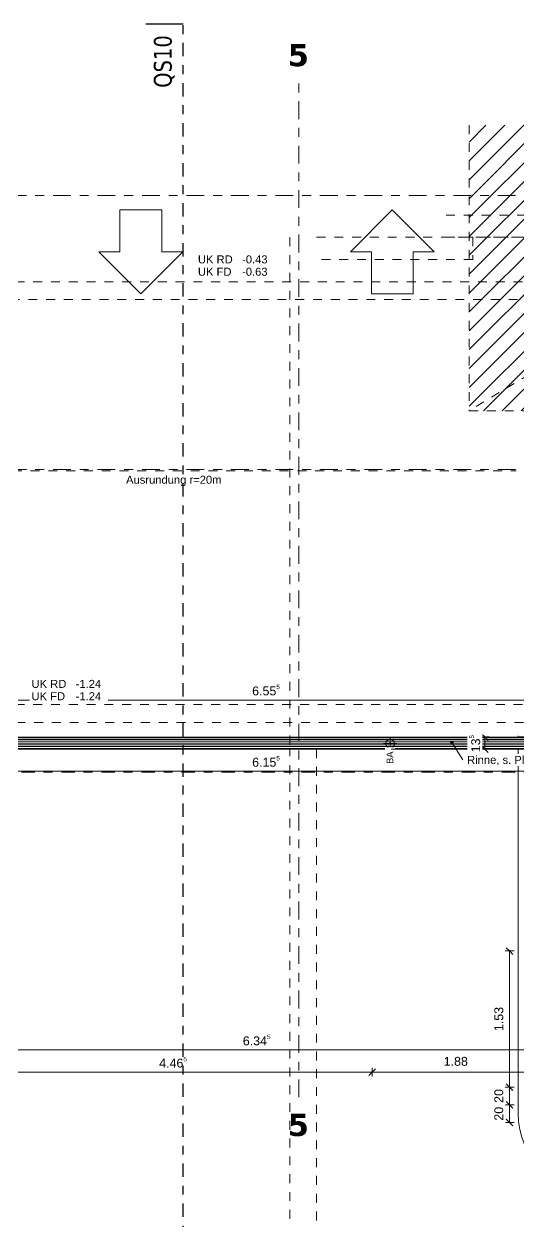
# Model space of a CAD drawing. Header units: metres. Extents: x -35.6 to 33, y -21.5 to 5.9.
# Drawn here: x -18.99 to -13.43, y -7.66 to 5.8 of the extents above; entities that cross this region are included whole.
import ezdxf

# ---------------------------------------------------------------- set-up
doc = ezdxf.new("R2010")
doc.units = ezdxf.units.M
for name, pattern in [('_Rasterlinie_', [0.375, 0.2, -0.05, 0.075, -0.05]), ('_Schnittlinie_', [0.3, 0.15, -0.05, 0.05, -0.05]), ('_Verdeckte Linien_', [0.15, 0.1, -0.05]), ('Strichpunkt - Fein', [0.2, 0.1, -0.05, 0, -0.05]), ('Strichpunkt - Mittel', [0.35, 0.15, -0.1, 0, -0.1]), ('Strichpunkt - Weit', [0.5, 0.2, -0.15, 0, -0.15])]:
    doc.linetypes.add(name, pattern=pattern)
for name, color, linetype, lineweight in [('A-____-____-DIMS', 7, 'Continuous', 5), ('A-____-____-DIMS-50', 7, 'Continuous', 5), ('A-____-NOTE-TEXT', 7, 'Continuous', 9), ('A-DETL-____-HDLN', 7, '_Verdeckte Linien_', 9), ('A-DETL-____-THIN', 7, 'Continuous', 9), ('A-DETL-GENF-HDLN', 7, '_Verdeckte Linien_', 9), ('A-DETL-GENF-OTLN', 7, 'Continuous', 9), ('A-FLOR-____-OTLN', 7, 'Continuous', 9), ('A-FLOR-____-OVHD', 7, 'Strichpunkt - Fein', 9), ('M-EQPM-____-OTLN', 7, 'Continuous', 9), ('S-GRID-____-OTLN', 7, 'Continuous', 5), ('Text', 7, 'Continuous', 5)]:
    doc.layers.add(name, color=color, linetype=linetype, lineweight=lineweight)
for name, color, linetype, lineweight, true_color in [('A-____-MATC-OTLN', 7, 'Strichpunkt - Mittel', 40, 0x0080ff), ('G-____-____-SYMB', 7, 'Strichpunkt - Weit', 5, 0x008080), ('S-GRID-____-IDEN', 7, 'Continuous', 9, 0x5555aa)]:
    doc.layers.add(name, color=color, linetype=linetype, lineweight=lineweight, true_color=true_color)
doc.styles.add('Arial', font='arial.ttf', dxfattribs={"height": 0.1})
doc.styles.add('Arial_1', font='arial.ttf', dxfattribs={"height": 0.075})
doc.styles.add('Arial_3', font='arial.ttf', dxfattribs={"height": 0.09})
doc.styles.add('Verdana', font='verdana.ttf', dxfattribs={"width": 0.8, "height": 0.2})
doc.styles.add('Verdana_B', font='verdana.ttf', dxfattribs={"height": 0.25})
doc.dimstyles.new('Arial_2_00mm_fein_1', dxfattribs={"dimscale": 0.3048, "dimtxt": 0.102026, "dimasz": 0.246063, "dimexe": 0.164042, "dimexo": 0.0625, "dimgap": 0.123031, "dimtad": 1, "dimrnd": 0.005, "dimzin": 0, "dimdsep": 46, "dimtxsty": 'Arial', "dimblk1": 'OBLIQUE', "dimblk2": 'OBLIQUE', "dimsah": 1, "dimcen": 0.09, "dimazin": 0, "dimtfac": 1, "dimtdec": 4, "dimtix": 1, "dimtmove": 0, "dimatfit": 3, "dimfxl": 0.164042, "dimfxlon": 1, "dimtvp": 1, "dimtfill": 1, "dimtolj": 1, "dimtzin": 0, "dimarcsym": 2})
doc.dimstyles.new('SUB_Rohbau_fein', dxfattribs={"dimscale": 0.3048, "dimtxt": 0.102026, "dimasz": 0.246063, "dimexe": 0.164042, "dimexo": 0.0625, "dimgap": 0.123031, "dimtad": 1, "dimdec": 1, "dimlfac": 100, "dimrnd": 0.5, "dimdsep": 46, "dimtxsty": 'Arial', "dimblk1": 'OBLIQUE', "dimblk2": 'OBLIQUE', "dimsah": 1, "dimcen": 0.09, "dimazin": 0, "dimtfac": 1, "dimtdec": 4, "dimtix": 1, "dimtmove": 0, "dimatfit": 3, "dimfxl": 0.164042, "dimfxlon": 1, "dimtvp": 1, "dimtfill": 1, "dimtolj": 1, "dimtzin": 0, "dimarcsym": 2})
doc.dimstyles.new('SUB_Rohbau_fein_1', dxfattribs={"dimscale": 0.3048, "dimtxt": 0.102026, "dimasz": 0.246063, "dimexe": 0.164042, "dimexo": 0.0625, "dimgap": 0.123031, "dimtad": 1, "dimrnd": 0.005, "dimzin": 0, "dimdsep": 46, "dimtxsty": 'Arial', "dimblk1": 'OBLIQUE', "dimblk2": 'OBLIQUE', "dimsah": 1, "dimcen": 0.09, "dimazin": 0, "dimtfac": 1, "dimtdec": 4, "dimtix": 1, "dimtmove": 0, "dimatfit": 3, "dimfxl": 0.164042, "dimfxlon": 1, "dimtvp": 1, "dimtfill": 1, "dimtolj": 1, "dimtzin": 0, "dimarcsym": 2})

# ---------------------------------------------------------------- blocks, each defined once
blk = doc.blocks.new('DE_Fahrtrichtung - DE_Fahrtrichtung-40331248--01_UG_OK_FFB_AF_ru')
at = {"layer": 'A-DETL-GENF-OTLN'}
for p, q in [((1.325, -0.9425), (0.85375, -1.41375)), ((1.325, -1.178125), (1.325, -0.9425)), ((1.79625, -1.178125), (1.325, -1.178125)), ((1.79625, -1.649375), (1.79625, -1.178125)), ((0.85375, -1.41375), (1.325, -1.885)), ((1.325, -1.885), (1.325, -1.649375)), ((1.325, -1.649375), (1.79625, -1.649375)), ((1.79625, -4.24125), (1.325, -3.77)), ((1.325, -3.77), (1.325, -4.005625)), ((1.325, -4.005625), (0.85375, -4.005625)), ((0.85375, -4.005625), (0.85375, -4.476875)), ((1.325, -4.7125), (1.79625, -4.24125)), ((0.85375, -4.476875), (1.325, -4.476875)), ((1.325, -4.476875), (1.325, -4.7125))]:
    blk.add_line(p, q, dxfattribs=at)
blk = doc.blocks.new('DE_Linie_mit_Text - Strichliert-43508621--01_UG_OK_FFB_AF_ru')
at = {"layer": 'A-DETL-GENF-HDLN'}
blk.add_line((6.194, 0), (0, 0), dxfattribs=at)
blk = doc.blocks.new('DIMBLOCK37--01_UG_OK_FFB_AF_ru')
at = {"layer": 'A-____-____-DIMS-50'}
for p, q in [((-19.538, -1.801), (-19.576, -1.839)), ((-19.538, -1.801), (-19.538, -1.751)), ((-19.538, -1.801), (-19.501, -1.764)), ((-19.538, -1.801), (-12.983, -1.801)), ((-19.538, -1.801), (-19.538, -1.851)), ((-12.983, -1.801), (-13.021, -1.839)), ((-12.983, -1.801), (-12.983, -1.751)), ((-12.983, -1.801), (-12.946, -1.764)), ((-12.983, -1.801), (-12.983, -1.851))]:
    blk.add_line(p, q, dxfattribs=at)
at = {"layer": 'A-____-____-DIMS-50', "color": 0, "insert": (-16.422, -1.629), "char_height": 0.1, "width": 0.38809, "attachment_point": 1, "line_spacing_factor": 0.941778, "style": 'Arial', "bg_fill": 3, "box_fill_scale": 1.25, "bg_fill_color": 256, "bg_fill_true_color": 13158600, "bg_fill_transparency": 0}
blk.add_mtext('6.55\\A2\\H0.5x;\\S5^  ;\\H2x;', dxfattribs=at)
blk = doc.blocks.new('_Oblique')
at = {"color": 0, "linetype": 'ByBlock', "lineweight": -2}
blk.add_line((-0.5, -0.5), (0.5, 0.5), dxfattribs=at)
blk = doc.blocks.new('DIMBLOCK110--01_UG_OK_FFB_AF_ru')
at = {"layer": 'A-____-____-DIMS-50'}
for p, q in [((-19.338, -2.603), (-19.338, -2.553)), ((-13.183, -2.603), (-13.183, -2.553)), ((-19.338, -2.603), (-19.376, -2.641)), ((-19.338, -2.603), (-19.301, -2.566)), ((-19.338, -2.603), (-13.183, -2.603)), ((-19.338, -2.603), (-19.338, -2.653)), ((-13.183, -2.603), (-13.221, -2.641)), ((-13.183, -2.603), (-13.146, -2.566)), ((-13.183, -2.603), (-13.183, -2.653))]:
    blk.add_line(p, q, dxfattribs=at)
at = {"layer": 'A-____-____-DIMS-50', "color": 0, "insert": (-16.422, -2.431), "char_height": 0.1, "width": 0.38809, "attachment_point": 1, "line_spacing_factor": 0.941778, "style": 'Arial', "bg_fill": 3, "box_fill_scale": 1.25, "bg_fill_color": 256, "bg_fill_true_color": 13158600, "bg_fill_transparency": 0}
blk.add_mtext('6.15\\A2\\H0.5x;\\S5^  ;\\H2x;', dxfattribs=at)
blk = doc.blocks.new('DIMBLOCK159--01_UG_OK_FFB_AF_ru')
at = {"layer": 'A-____-____-DIMS-50'}
for p, q in [((-19.538, -5.736), (-19.576, -5.773)), ((-19.538, -5.736), (-19.538, -5.686)), ((-19.538, -5.736), (-19.501, -5.698)), ((-19.538, -5.736), (-13.193, -5.736)), ((-19.538, -5.736), (-19.538, -5.786)), ((-13.193, -5.736), (-13.231, -5.773)), ((-13.193, -5.736), (-13.193, -5.686)), ((-13.193, -5.736), (-13.156, -5.698)), ((-13.193, -5.736), (-13.193, -5.786))]:
    blk.add_line(p, q, dxfattribs=at)
at = {"layer": 'A-____-____-DIMS-50', "color": 0, "insert": (-16.527, -5.564), "char_height": 0.1, "width": 0.38809, "attachment_point": 1, "line_spacing_factor": 0.941778, "style": 'Arial', "bg_fill": 3, "box_fill_scale": 1.25, "bg_fill_color": 256, "bg_fill_true_color": 13158600, "bg_fill_transparency": 0}
blk.add_mtext('6.34\\A2\\H0.5x;\\S5^  ;\\H2x;', dxfattribs=at)
blk = doc.blocks.new('DIMBLOCK179--01_UG_OK_FFB_AF_ru')
at = {"layer": 'A-____-____-DIMS-50'}
for p, q in [((-19.538, -5.986), (-19.576, -6.023)), ((-19.538, -5.986), (-19.538, -5.936)), ((-19.538, -5.986), (-19.501, -5.948)), ((-19.538, -5.986), (-15.073, -5.986)), ((-19.538, -5.986), (-19.538, -6.036)), ((-15.073, -5.986), (-15.111, -6.023)), ((-15.073, -5.986), (-15.073, -5.936)), ((-15.073, -5.986), (-15.036, -5.948)), ((-15.073, -5.986), (-15.073, -6.036))]:
    blk.add_line(p, q, dxfattribs=at)
at = {"layer": 'A-____-____-DIMS-50', "color": 0, "insert": (-17.467, -5.814), "char_height": 0.1, "width": 0.38809, "attachment_point": 1, "line_spacing_factor": 0.941778, "style": 'Arial', "bg_fill": 3, "box_fill_scale": 1.25, "bg_fill_color": 256, "bg_fill_true_color": 13158600, "bg_fill_transparency": 0}
blk.add_mtext('4.46\\A2\\H0.5x;\\S5^  ;\\H2x;', dxfattribs=at)
blk = doc.blocks.new('DIMBLOCK180--01_UG_OK_FFB_AF_ru')
at = {"layer": 'A-____-____-DIMS-50'}
for p, q in [((-15.073, -5.986), (-15.111, -6.023)), ((-15.073, -5.986), (-15.073, -5.936)), ((-15.073, -5.986), (-15.036, -5.948)), ((-15.073, -5.986), (-13.193, -5.986)), ((-15.073, -5.986), (-15.073, -6.036)), ((-13.193, -5.986), (-13.231, -6.023)), ((-13.193, -5.986), (-13.193, -5.936)), ((-13.193, -5.986), (-13.156, -5.948)), ((-13.193, -5.986), (-13.193, -6.036))]:
    blk.add_line(p, q, dxfattribs=at)
at = {"layer": 'A-____-____-DIMS-50', "color": 0, "insert": (-14.269, -5.814), "char_height": 0.1, "width": 0.32565, "attachment_point": 1, "line_spacing_factor": 0.941778, "style": 'Arial', "bg_fill": 3, "box_fill_scale": 1.25, "bg_fill_color": 256, "bg_fill_true_color": 13158600, "bg_fill_transparency": 0}
blk.add_mtext('1.88', dxfattribs=at)
blk = doc.blocks.new('Schnitt - Name _Anfang-23756349--01_UG_OK_FFB_AF_ru')
at = {"layer": 'G-____-____-SYMB', "color": 1, "linetype": 'Continuous', "lineweight": 30, "true_color": 0xff0000}
blk.add_line((0, 0.00843), (0, 0), dxfattribs=at)
blk = doc.blocks.new('DIMBLOCK354--01_UG_OK_FFB_AF_ru')
at = {"layer": 'A-____-____-DIMS-50'}
for p, q in [((-13.528, -6.353), (-13.566, -6.316)), ((-13.528, -6.353), (-13.578, -6.353)), ((-13.528, -6.553), (-13.528, -6.353)), ((-13.528, -6.353), (-13.491, -6.391)), ((-13.528, -6.353), (-13.478, -6.353)), ((-13.528, -6.553), (-13.578, -6.553)), ((-13.528, -6.553), (-13.566, -6.516)), ((-13.528, -6.553), (-13.491, -6.591)), ((-13.528, -6.553), (-13.478, -6.553))]:
    blk.add_line(p, q, dxfattribs=at)
at = {"layer": 'A-____-____-DIMS-50', "color": 0, "insert": (-13.7, -6.531), "char_height": 0.1, "width": 0.18609, "attachment_point": 1, "rotation": 90, "line_spacing_factor": 0.941778, "style": 'Arial', "bg_fill": 3, "box_fill_scale": 1.25, "bg_fill_color": 256, "bg_fill_true_color": 13158600, "bg_fill_transparency": 0}
blk.add_mtext('20', dxfattribs=at)
blk = doc.blocks.new('DIMBLOCK355--01_UG_OK_FFB_AF_ru')
at = {"layer": 'A-____-____-DIMS-50'}
for p, q in [((-13.528, -6.153), (-13.578, -6.153)), ((-13.528, -6.153), (-13.566, -6.116)), ((-13.528, -6.353), (-13.528, -6.153)), ((-13.528, -6.153), (-13.491, -6.191)), ((-13.528, -6.153), (-13.478, -6.153)), ((-13.528, -6.353), (-13.566, -6.316)), ((-13.528, -6.353), (-13.578, -6.353)), ((-13.528, -6.353), (-13.491, -6.391)), ((-13.528, -6.353), (-13.478, -6.353))]:
    blk.add_line(p, q, dxfattribs=at)
at = {"layer": 'A-____-____-DIMS-50', "color": 0, "insert": (-13.7, -6.331), "char_height": 0.1, "width": 0.18609, "attachment_point": 1, "rotation": 90, "line_spacing_factor": 0.941778, "style": 'Arial', "bg_fill": 3, "box_fill_scale": 1.25, "bg_fill_color": 256, "bg_fill_true_color": 13158600, "bg_fill_transparency": 0}
blk.add_mtext('20', dxfattribs=at)
blk = doc.blocks.new('DIMBLOCK356--01_UG_OK_FFB_AF_ru')
at = {"layer": 'A-____-____-DIMS-50'}
for p, q in [((-13.528, -4.623), (-13.578, -4.623)), ((-13.528, -4.623), (-13.566, -4.586)), ((-13.528, -6.153), (-13.528, -4.623)), ((-13.528, -4.623), (-13.491, -4.661)), ((-13.528, -4.623), (-13.478, -4.623)), ((-13.528, -6.153), (-13.578, -6.153)), ((-13.528, -6.153), (-13.566, -6.116)), ((-13.528, -6.153), (-13.491, -6.191)), ((-13.528, -6.153), (-13.478, -6.153))]:
    blk.add_line(p, q, dxfattribs=at)
at = {"layer": 'A-____-____-DIMS-50', "color": 0, "insert": (-13.7, -5.524), "char_height": 0.1, "width": 0.32565, "attachment_point": 1, "rotation": 90, "line_spacing_factor": 0.941778, "style": 'Arial', "bg_fill": 3, "box_fill_scale": 1.25, "bg_fill_color": 256, "bg_fill_true_color": 13158600, "bg_fill_transparency": 0}
blk.add_mtext('1.53', dxfattribs=at)
blk = doc.blocks.new('DIMBLOCK432--01_UG_OK_FFB_AF_ru')
at = {"layer": 'A-____-____-DIMS-50'}
for p, q in [((-13.807, -2.217), (-13.857, -2.217)), ((-13.807, -2.217), (-13.845, -2.18)), ((-13.807, -2.353), (-13.807, -2.217)), ((-13.807, -2.217), (-13.77, -2.255)), ((-13.807, -2.217), (-13.757, -2.217)), ((-13.807, -2.353), (-13.857, -2.353)), ((-13.807, -2.353), (-13.845, -2.316)), ((-13.807, -2.353), (-13.77, -2.391)), ((-13.807, -2.353), (-13.757, -2.353))]:
    blk.add_line(p, q, dxfattribs=at)
at = {"layer": 'A-____-____-DIMS-50', "color": 0, "insert": (-13.979, -2.389), "char_height": 0.1, "width": 0.24852, "attachment_point": 1, "rotation": 90, "line_spacing_factor": 0.941778, "style": 'Arial', "bg_fill": 3, "box_fill_scale": 1.25, "bg_fill_color": 256, "bg_fill_true_color": 13158600, "bg_fill_transparency": 0}
blk.add_mtext('13\\A2\\H0.5x;\\S5^  ;\\H2x;', dxfattribs=at)

msp = doc.modelspace()

# ---------------------------------------------------------------- hatches: boundary and pattern name
at = {"layer": 'A-DETL-GENF-OTLN', "true_color": 0xff00ff}
h = msp.add_hatch(dxfattribs=at)
h.set_pattern_fill('FP_13', color=6, style=0, pattern_type=2)
h.set_pattern_definition([(45, (0, 0), (-0.106066, 0.106066), [])])
h.paths.add_polyline_path([(-13.983, 1.4516), (-2.728, 1.4516), (-2.728, 4.6615), (-9.4632, 4.6615), (-9.648, 4.6216), (-9.728, 2.8516), (-9.728, 4.6615), (-13.983, 4.6615), (-13.983, 3.0364)])
at = {"layer": 'M-EQPM-____-OTLN', "true_color": 0x787878}
h = msp.add_hatch(dxfattribs=at)
h.set_pattern_fill('FP_12', color=8, style=0, pattern_type=2)
h.set_pattern_definition([(0, (-16.261, -2.285), (0, 0.02), [])])
h.paths.add_polyline_path([(-19.338, -2.3523), (-13.183, -2.3523), (-13.183, -2.2173), (-19.338, -2.2173), (-19.338, -2.245)])
at = {"layer": 'Text'}
h = msp.add_hatch(color=256, dxfattribs=at)
edge = h.paths.add_edge_path()
edge.add_arc((-14.1764, -2.2795), 0.015, 0, 360)

# ---------------------------------------------------------------- linework, layer by layer
at = {"layer": 'A-____-NOTE-TEXT', "lineweight": 5}
for p, q in [((-14.8714, -2.2155), (-14.8714, -2.3655)), ((-14.9464, -2.2905), (-14.7964, -2.2905))]:
    msp.add_line(p, q, dxfattribs=at)
msp.add_circle((-14.8714, -2.2905), 0.05, dxfattribs=at)
at = {"layer": 'A-DETL-____-HDLN'}
for p, q in [((-13.983, 4.6615), (-13.983, 1.4516)), ((-14.243, 3.6516), (-11.358, 3.6516)), ((-15.998, 3.4016), (-15.998, -2.3534)), ((-15.698, 3.4016), (-11.608, 3.4016)), ((-14.243, 3.4016), (-11.608, 3.4016)), ((-11.608, 3.4016), (-14.243, 3.4016)), ((-13.943, 3.4016), (-13.943, 3.2216)), ((-13.943, 3.4016), (-13.943, 3.1516)), ((-13.943, 3.1516), (-15.698, 3.1516)), ((-13.983, 1.4516), (-2.728, 1.4516)), ((-19.113, 0.7766), (-13.453, 0.7766)), ((-15.998, -17.4334), (-15.998, -2.3534)), ((-15.698, -2.3534), (-15.698, -17.4334))]:
    msp.add_line(p, q, dxfattribs=at)
at = {"layer": 'A-DETL-____-THIN'}
msp.add_line((-13.433, -2.3534), (-13.433, -6.4473), dxfattribs=at)
msp.add_arc((-12.528, -6.4473), 0.905, 180, 270, dxfattribs=at)
at = {"layer": 'A-FLOR-____-OTLN'}
for p, q in [((-19.088, -2.2174), (-13.433, -2.2174)), ((-13.433, -2.2174), (-13.433, -2.2033)), ((-13.433, -2.2167), (-13.183, -2.2167)), ((-19.338, -2.3534), (-13.183, -2.3534)), ((-13.433, -2.3523), (-19.088, -2.3523)), ((-13.433, -2.3534), (-19.088, -2.3534)), ((-13.433, -2.3534), (-13.433, -2.3523))]:
    msp.add_line(p, q, dxfattribs=at)
at = {"layer": 'A-FLOR-____-OVHD'}
for p, q in [((-13.183, 2.9016), (-19.538, 2.9016)), ((-19.538, 2.7016), (-12.983, 2.7016)), ((-13.183, -1.8534), (-19.338, -1.8534)), ((11.227, -2.0534), (-26.968, -2.0534))]:
    msp.add_line(p, q, dxfattribs=at)
at = {"layer": 'M-EQPM-____-OTLN'}
msp.add_line((-19.338, -2.3523), (-13.183, -2.3523), dxfattribs=at)
at = {"layer": 'S-GRID-____-OTLN', "color": 8, "linetype": '_Rasterlinie_', "true_color": 0x808080}
for p, q in [((-15.898, -6.2685), (-15.898, 5.1611)), ((-34.6604, 3.8716), (27.9515, 3.8716)), ((-34.6604, 0.7916), (27.9515, 0.7916))]:
    msp.add_line(p, q, dxfattribs=at)
at = {"layer": 'Text'}
msp.add_circle((-14.1764, -2.2795), 0.015, dxfattribs=at)

# ---------------------------------------------------------------- block references
at = {"layer": 'A-DETL-GENF-OTLN'}
for name, p, rotation in [('DE_Linie_mit_Text - Strichliert-43508621--01_UG_OK_FFB_AF_ru', (-13.983, 1.4516), 31.21153280802236), ('DE_Fahrtrichtung - DE_Fahrtrichtung-40331248--01_UG_OK_FFB_AF_ru', (-19.088, 1.914), 89.9999999999995)]:
    msp.add_blockref(name, p, dxfattribs=dict(at, rotation=rotation))
at = {"layer": 'G-____-____-SYMB', "color": 1, "linetype": 'Continuous', "lineweight": 30, "true_color": 0xff0000, "extrusion": (0, 0, -1), "xscale": 49.99999999999998, "yscale": 49.99999999999998, "zscale": 49.99999999999998, "rotation": 270.0000000000002}
msp.add_blockref('Schnitt - Name _Anfang-23756349--01_UG_OK_FFB_AF_ru', (17.1965, 5.801), dxfattribs=at)

# ---------------------------------------------------------------- texts
at = {"layer": 'G-____-____-SYMB', "color": 1, "linetype": 'Continuous', "true_color": 0xff0000, "insert": (-17.527, 5.0828), "char_height": 0.2, "width": 0.731139, "attachment_point": 1, "rotation": 90, "style": 'Verdana'}
msp.add_mtext('QS10', dxfattribs=at)
at = {"layer": 'S-GRID-____-IDEN', "color": 8, "lineweight": 5, "true_color": 0x808080, "char_height": 0.25, "width": 0.296624, "attachment_point": 1, "style": 'Verdana_B'}
for insert in [(-16.022, 5.5756), (-16.022, -6.454)]:
    msp.add_mtext('\\fVerdana|b1|i0|c0|p34|;5', dxfattribs=dict(at, insert=insert))

# ---------------------------------------------------------------- next in the draw order: texts
at = {"layer": 'A-____-NOTE-TEXT', "lineweight": 5, "insert": (-14.9111, -2.5193), "char_height": 0.075, "width": 0.168354, "attachment_point": 1, "rotation": 90, "style": 'Arial_1', "bg_fill": 3, "box_fill_scale": 1.25, "bg_fill_color": 256, "bg_fill_true_color": 13158600, "bg_fill_transparency": 0}
msp.add_mtext('BA', dxfattribs=at)
at = {"layer": 'Text', "char_height": 0.09, "attachment_point": 1, "style": 'Arial_3', "bg_fill": 3, "box_fill_scale": 1.25, "bg_fill_color": 256, "bg_fill_true_color": 13158600, "bg_fill_transparency": 0}
for s, insert, width in [('UK RD', (-17.0317, 3.1986), 0.464979), ('Ausrundung r=20m', (-17.8396, 0.721), 1.278692)]:
    msp.add_mtext(s, dxfattribs=dict(at, insert=insert, width=width))

# ---------------------------------------------------------------- next in the draw order: dimensions: what is measured, and where the dimension line sits
at = {"layer": 'A-____-____-DIMS'}
for base, p1, p2, text, dimstyle, override, picture, middle in [((-12.983, -1.8015), (-19.538, -1.7515), (-12.983, -1.7515), '\\A1;6.55\\Q;{\\A1;{\\H0.5x;\\S5^ ;}}', 'Arial_2_00mm_fein_1', {"dimpost": '<>', "dimfxl": 6.555}, 'DIMBLOCK37--01_UG_OK_FFB_AF_ru', (-16.2605, -1.7129)), ((-13.193, -5.7358), (-19.538, -5.7858), (-13.193, -5.7858), '\\A1;6.34\\Q;{\\A1;{\\H0.5x;\\S5^ ;}}', 'SUB_Rohbau_fein_1', {"dimpost": '<>', "dimfxl": 6.345}, 'DIMBLOCK159--01_UG_OK_FFB_AF_ru', (-16.3655, -5.6472))]:
    dim = msp.add_linear_dim(base=base, p1=p1, p2=p2, text=text, dimstyle=dimstyle, override=override, dxfattribs=at)
    dim.commit()
    dim.dimension.update_dxf_attribs({"geometry": picture, "text_midpoint": middle})
dim = msp.add_linear_dim(base=(-13.528, -6.3534), p1=(-13.478, -6.5534), p2=(-13.478, -6.3534), angle=90, dimstyle='SUB_Rohbau_fein', override={"dimpost": '<>', "dimfxl": 0.2}, dxfattribs=at)
dim.commit()
dim.dimension.update_dxf_attribs({"geometry": 'DIMBLOCK354--01_UG_OK_FFB_AF_ru', "text_midpoint": (-13.6166, -6.4534)})

# ---------------------------------------------------------------- next in the draw order: linework, layer by layer
at = {"layer": 'S-GRID-____-OTLN', "color": 8, "linetype": '_Rasterlinie_', "true_color": 0x808080}
msp.add_line((-34.6604, -2.3534), (27.9515, -2.3534), dxfattribs=at)

# ---------------------------------------------------------------- next in the draw order: texts
at = {"layer": 'Text', "char_height": 0.09, "attachment_point": 1, "style": 'Arial_3', "bg_fill": 3, "box_fill_scale": 1.25, "bg_fill_color": 256, "bg_fill_true_color": 13158600, "bg_fill_transparency": 0}
for s, insert, width in [('^I^I', (-16.648, 3.1986), 0.136287), ('UK RD', (-18.9023, -1.5746), 0.464979)]:
    msp.add_mtext(s, dxfattribs=dict(at, insert=insert, width=width))

# ---------------------------------------------------------------- next in the draw order: dimensions: what is measured, and where the dimension line sits
at = {"layer": 'A-____-____-DIMS'}
dim = msp.add_linear_dim(base=(-15.073, -5.9858), p1=(-19.538, -6.0358), p2=(-15.073, -6.0358), text='\\A1;4.46\\Q;{\\A1;{\\H0.5x;\\S5^ ;}}', dimstyle='SUB_Rohbau_fein_1', override={"dimpost": '<>', "dimfxl": 4.465}, dxfattribs=at)
dim.commit()
dim.dimension.update_dxf_attribs({"geometry": 'DIMBLOCK179--01_UG_OK_FFB_AF_ru', "text_midpoint": (-17.3055, -5.8973)})
dim = msp.add_linear_dim(base=(-13.528, -6.1534), p1=(-13.478, -6.3534), p2=(-13.478, -6.1534), angle=90, dimstyle='SUB_Rohbau_fein', override={"dimpost": '<>', "dimfxl": 0.2}, dxfattribs=at)
dim.commit()
dim.dimension.update_dxf_attribs({"geometry": 'DIMBLOCK355--01_UG_OK_FFB_AF_ru', "text_midpoint": (-13.6166, -6.2534)})

# ---------------------------------------------------------------- next in the draw order: texts
at = {"layer": 'Text', "char_height": 0.09, "attachment_point": 1, "style": 'Arial_3', "bg_fill": 3, "box_fill_scale": 1.25, "bg_fill_color": 256, "bg_fill_true_color": 13158600, "bg_fill_transparency": 0}
for s, insert, width in [('-0.43', (-16.5356, 3.1986), 0.340717), ('^I^I', (-18.5186, -1.5746), 0.136287)]:
    msp.add_mtext(s, dxfattribs=dict(at, insert=insert, width=width))

# ---------------------------------------------------------------- next in the draw order: dimensions: what is measured, and where the dimension line sits
at = {"layer": 'A-____-____-DIMS'}
dim = msp.add_linear_dim(base=(-13.183, -2.6034), p1=(-19.338, -2.5534), p2=(-13.183, -2.5534), text='\\A1;6.15\\Q;{\\A1;{\\H0.5x;\\S5^ ;}}', dimstyle='SUB_Rohbau_fein_1', override={"dimpost": '<>', "dimfxl": 6.155}, dxfattribs=at)
dim.commit()
dim.dimension.update_dxf_attribs({"geometry": 'DIMBLOCK110--01_UG_OK_FFB_AF_ru', "text_midpoint": (-16.2605, -2.5149)})
dim = msp.add_linear_dim(base=(-13.193, -5.9858), p1=(-15.073, -6.0358), p2=(-13.193, -6.0358), dimstyle='SUB_Rohbau_fein_1', override={"dimpost": '<>', "dimfxl": 1.88}, dxfattribs=at)
dim.commit()
dim.dimension.update_dxf_attribs({"geometry": 'DIMBLOCK180--01_UG_OK_FFB_AF_ru', "text_midpoint": (-14.133, -5.8973)})

# ---------------------------------------------------------------- next in the draw order: linework, layer by layer
at = {"layer": 'A-____-MATC-OTLN'}
msp.add_line((-33.8668, -2.6034), (32.9979, -2.6034), dxfattribs=at)
at = {"layer": 'G-____-____-SYMB', "color": 1, "linetype": '_Schnittlinie_', "lineweight": 30, "true_color": 0xff0000}
msp.add_line((-17.1965, -20.6632), (-17.1965, 5.801), dxfattribs=at)
at = {"layer": 'Text'}
msp.add_line((-14.1764, -2.2795), (-14.0547, -2.4744), dxfattribs=at)

# ---------------------------------------------------------------- next in the draw order: texts
at = {"layer": 'Text', "char_height": 0.09, "attachment_point": 1, "style": 'Arial_3', "bg_fill": 3, "box_fill_scale": 1.25, "bg_fill_color": 256, "bg_fill_true_color": 13158600, "bg_fill_transparency": 0}
for s, insert, width in [('UK FD', (-17.0317, 3.0597), 0.448945), ('-1.24', (-18.4062, -1.5746), 0.340717)]:
    msp.add_mtext(s, dxfattribs=dict(at, insert=insert, width=width))

# ---------------------------------------------------------------- next in the draw order: dimensions: what is measured, and where the dimension line sits
at = {"layer": 'A-____-____-DIMS'}
dim = msp.add_linear_dim(base=(-13.528, -4.6234), p1=(-13.478, -6.1534), p2=(-13.578, -4.6234), angle=90, dimstyle='SUB_Rohbau_fein_1', override={"dimpost": '<>', "dimfxl": 1.533264}, dxfattribs=at)
dim.commit()
dim.dimension.update_dxf_attribs({"geometry": 'DIMBLOCK356--01_UG_OK_FFB_AF_ru', "text_midpoint": (-13.6166, -5.3884)})

# ---------------------------------------------------------------- next in the draw order: texts
at = {"layer": 'Text', "char_height": 0.09, "attachment_point": 1, "style": 'Arial_3', "bg_fill": 3, "box_fill_scale": 1.25, "bg_fill_color": 256, "bg_fill_true_color": 13158600, "bg_fill_transparency": 0}
for s, insert, width in [('^I^I', (-16.6612, 3.0597), 0.152321), ('UK FD', (-18.9023, -1.7135), 0.448945), ('Rinne, s. Plan 281001 ', (-14.0057, -2.4294), 1.495147)]:
    msp.add_mtext(s, dxfattribs=dict(at, insert=insert, width=width))

# ---------------------------------------------------------------- next in the draw order: texts
for s, insert, width in [('-0.63', (-16.5356, 3.0597), 0.340717), ('^I^I', (-18.5319, -1.7135), 0.152321)]:
    msp.add_mtext(s, dxfattribs=dict(at, insert=insert, width=width))

# ---------------------------------------------------------------- next in the draw order: dimensions: what is measured, and where the dimension line sits
at = {"layer": 'A-____-____-DIMS'}
dim = msp.add_linear_dim(base=(-13.8073, -2.2174), p1=(-13.8573, -2.3534), p2=(-13.8573, -2.2174), angle=90, text='\\A1;13\\Q;{\\A1;{\\H0.5x;\\S5^ ;}}', dimstyle='SUB_Rohbau_fein', override={"dimpost": '<>', "dimfxl": 0.136057}, dxfattribs=at)
dim.commit()
dim.dimension.update_dxf_attribs({"geometry": 'DIMBLOCK432--01_UG_OK_FFB_AF_ru', "text_midpoint": (-13.8959, -2.2854)})

# ---------------------------------------------------------------- next in the draw order: texts
at = {"layer": 'Text', "insert": (-18.4062, -1.7135), "char_height": 0.09, "width": 0.340717, "attachment_point": 1, "style": 'Arial_3', "bg_fill": 3, "box_fill_scale": 1.25, "bg_fill_color": 256, "bg_fill_true_color": 13158600, "bg_fill_transparency": 0}
msp.add_mtext('-1.24', dxfattribs=at)

doc.saveas('drawing.dxf')
